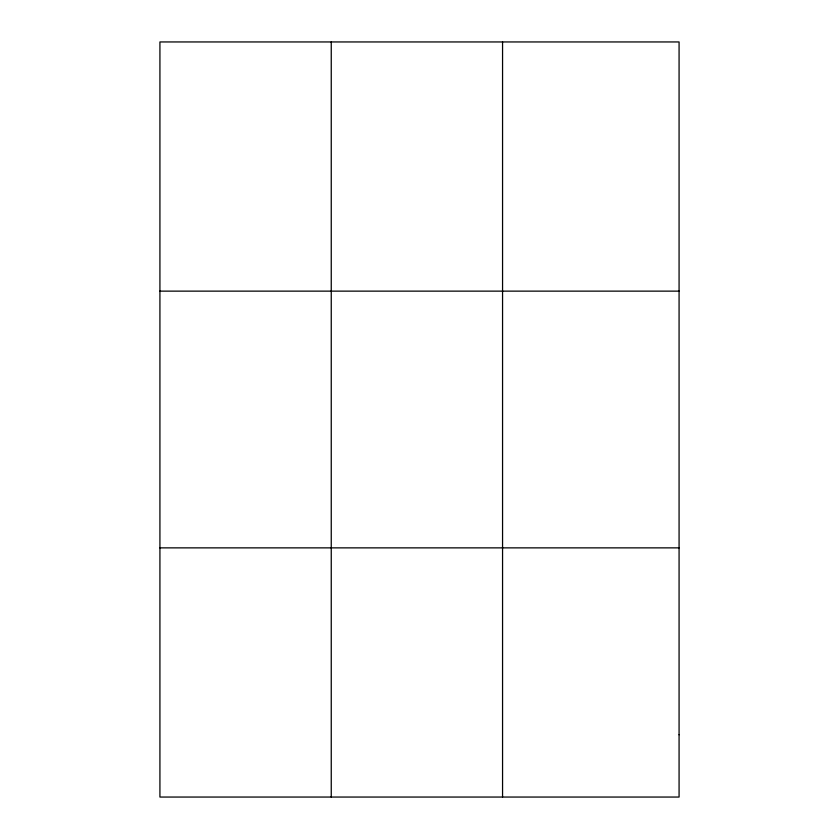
<?xml version="1.0" encoding="UTF-8"?>
<svg xmlns="http://www.w3.org/2000/svg" width="839" height="839" viewBox="0 0 839 839"><rect width="100%" height="100%" fill="white"/><g stroke="black" fill="none" stroke-linecap="round" stroke-linejoin="round"><path stroke-width="1.26" d="M331.248 41.95L331.248 797.05M502.561 41.95L502.561 797.05M159.924 291.133L679.076 291.133M159.924 547.867L679.076 547.867M679.076 734.754L679.076 797.05L159.924 797.05L159.924 41.95L679.076 41.95L679.076 734.754"/></g></svg>
